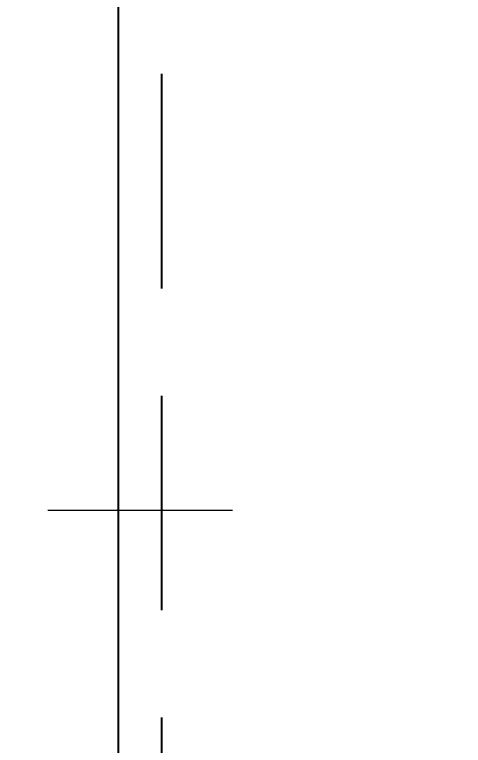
# Model space of a CAD drawing. Extents: x -9568 to -1230, y 8910 to 14862.
# Drawn here: x -4539.5 to -4476.7, y 12388.6 to 12490.8 of the extents above; entities that cross this region are included whole.
import ezdxf

# ---------------------------------------------------------------- set-up
doc = ezdxf.new("R2010")
doc.units = 0
doc.header["$LTSCALE"] = 12
doc.linetypes.add('CENTER', pattern=[50.8, 31.75, -6.35, 6.35, -6.35])
doc.linetypes.add('DASHED', pattern=[0.75, 0.5, -0.25])
doc.layers.get('Defpoints').update_dxf_attribs({"linetype": 'CONTINUOUS'})
for name, color, linetype in [('1轮廓实线层', 7, 'CONTINUOUS'), ('4标注层', 3, 'CONTINUOUS'), ('4虚线层', 6, 'DASHED')]:
    doc.layers.add(name, color=color, linetype=linetype)
for name, color, linetype, lineweight in [('7标注层', 4, 'CONTINUOUS', 20), ('中心线', 1, 'CENTER', 20), ('粗实线', 7, 'CONTINUOUS', 25)]:
    doc.layers.add(name, color=color, linetype=linetype, lineweight=lineweight)
doc.styles.get("Standard").update_dxf_attribs({"font": 'gbenor.shx', "bigfont": 'gbcbig.shx'})
doc.dimstyles.new('1-15英寸横', dxfattribs={"dimscale": 15, "dimtxt": 3.5, "dimasz": 2.5, "dimexe": 1.5, "dimexo": 1, "dimgap": 0.5, "dimtad": 1, "dimtih": 1, "dimtoh": 1, "dimrnd": 1e-09, "dimzin": 12, "dimdsep": 46, "dimtxsty": 'Standard', "dimsah": 1, "dimcen": 0.09, "dimclrd": 256, "dimclre": 256, "dimclrt": 256, "dimadec": 0, "dimazin": 3, "dimtfac": 1, "dimtofl": 0, "dimtmove": 0, "dimatfit": 3, "dimfxl": 1, "dimfrac": 2, "dimtolj": 1, "dimtzin": 12, "dimlwd": -1, "dimlwe": -1, "dimarcsym": 0})

# ---------------------------------------------------------------- blocks, each defined once
blk = doc.blocks.new('*D8444')
at = {"layer": '7标注层'}
for p, q in [((-3719.95, 13076.34), (-3719.95, 11952.34)), ((-5962.36, 12432.02), (-5962.36, 11952.34)), ((-3757.45, 11974.84), (-5924.86, 11974.84))]:
    blk.add_line(p, q, dxfattribs=at)
for points in [[(-5924.86, 11981.09), (-5924.86, 11968.59), (-5962.36, 11974.84)], [(-3757.45, 11968.59), (-3757.45, 11981.09), (-3719.95, 11974.84)]]:
    blk.add_solid(points, dxfattribs=at)
at = {"layer": 'Defpoints', "color": 0}
for p in [(-3719.95, 13091.34), (-5962.36, 12447.02), (-5962.36, 11974.84)]:
    blk.add_point(p, dxfattribs=at)
at = {"layer": '7标注层', "insert": (-4841.16, 12009.68), "char_height": 52.5, "attachment_point": 5}
blk.add_mtext('\\A1;\\A1;2242.4 [88.28]', dxfattribs=at)
blk = doc.blocks.new('*U8088')
at = {"layer": '中心线'}
blk.add_line((-12.92, 0), (12.92, 0), dxfattribs=at)
blk = doc.blocks.new('*U8087')
at = {"layer": '1轮廓实线层'}
blk.add_blockref('*U8088', (0, 0), dxfattribs=at)
blk = doc.blocks.new('G$C66749BFF')
at = {"layer": '4虚线层', "ltscale": 5}
blk.add_line((-44, 1691), (-44, 0), dxfattribs=at)
at = {"layer": '粗实线'}
blk.add_line((-50, 0), (-50, 1691), dxfattribs=at)
at = {"layer": '1轮廓实线层'}
blk.add_blockref('*U8087', (-46.96, 100), dxfattribs=at)
blk = doc.blocks.new('G$C49D3BD7F')
at = {"layer": '粗实线'}
blk.add_line((0, 0), (0, 815), dxfattribs=at)

msp = doc.modelspace()

# ---------------------------------------------------------------- block references
at = {"layer": '4标注层'}
msp.add_blockref('G$C49D3BD7F', (-4524.95361, 12321.52075, 82.66856), dxfattribs=at)
at = {"layer": '7标注层'}
msp.add_blockref('G$C66749BFF', (-4474.95361, 12321.52075, 82.66856), dxfattribs=at)

# ---------------------------------------------------------------- dimensions: what is measured, and where the dimension line sits
dim = msp.add_linear_dim(base=(-5962.35859, 11974.83898, 82.66856), p1=(-3719.95361, 13091.33807, 82.66856), p2=(-5962.35859, 12447.02075, 82.66856), text='\\A1;<>', dimstyle='1-15英寸横', override={"dimjust": 0, "dimtxsty": 'Standard'}, dxfattribs=at)
dim.commit()
dim.dimension.update_dxf_attribs({"geometry": '*D8444', "text_midpoint": (-4841.1561, 12009.68273, 82.66856)})

doc.saveas('drawing.dxf')
